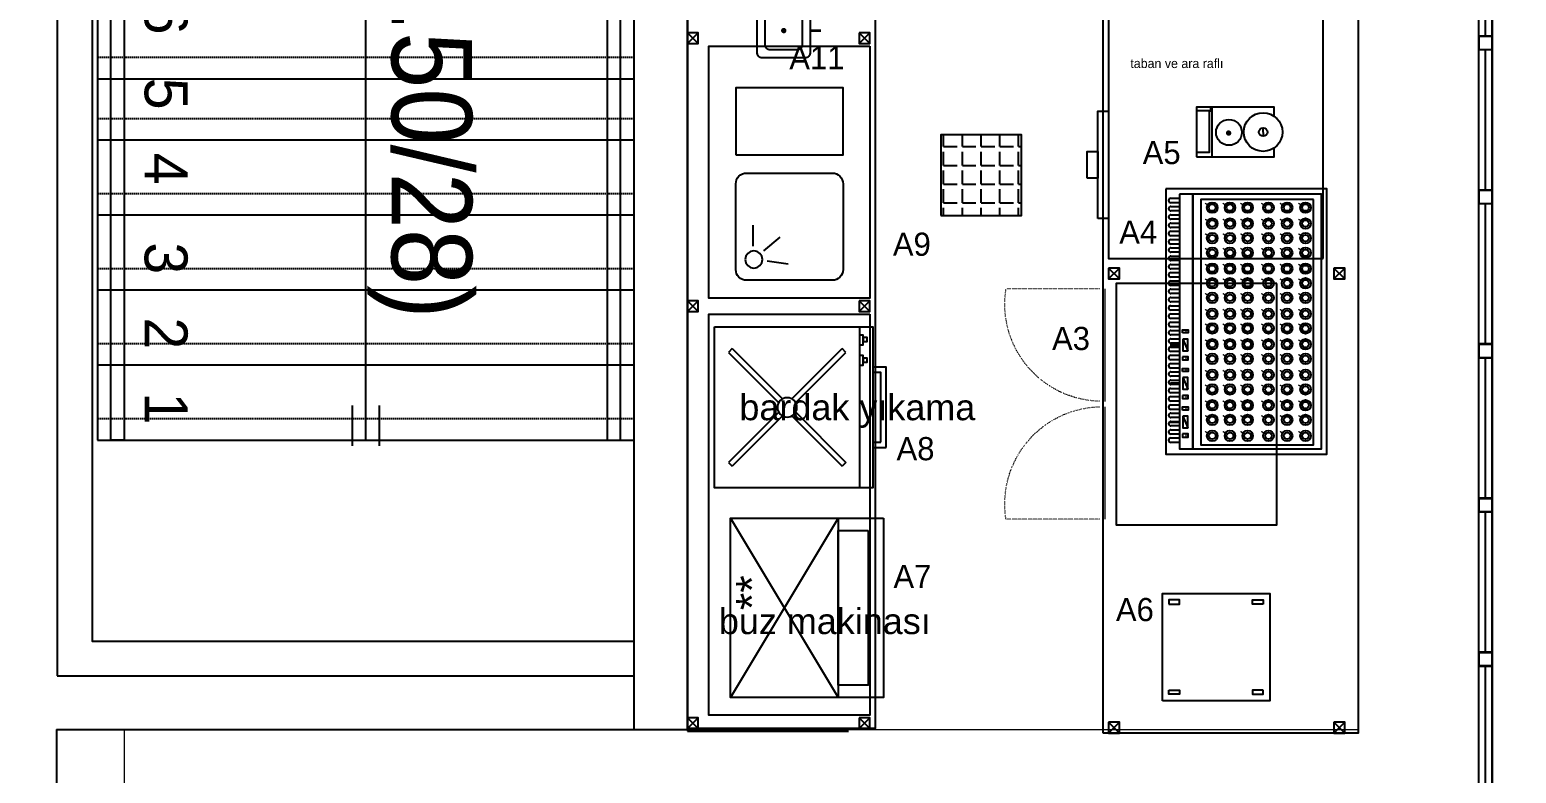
# Model space of a CAD drawing. Header units: millimetres. Extents: x 3465 to 16925, y -924 to 1134.
# Drawn here: x 8405 to 8959, y -269 to 9 of the extents above; entities that cross this region are included whole.
import ezdxf
from ezdxf.enums import TextEntityAlignment as Align
from ezdxf.lldxf.tags import DXFTag

# ---------------------------------------------------------------- set-up
doc = ezdxf.new("R2010")
doc.units = ezdxf.units.MM
for name, pattern in [('14.022_CEKIRDEKLER_SAFTLAR_+51.00$0$DASHED', [0.75, 0.5, -0.25]), ('14.022_CEKIRDEKLER_SAFTLAR_+51.00$0$DOT', [6.35, 0, -6.35]), ('14.022_PLAN_+51.00$0$DUZ', [0]), ('DOT', [0.25, 0, -0.25]), ('HIDDEN', [0.38, 0.25, -0.13])]:
    doc.linetypes.add(name, pattern=pattern)
for name, color, linetype in [('-DWG_ANA', 7, 'Continuous'), ('14.022_CEKIRDEKLER_SAFTLAR_+51.00$0$YPM_MRD', 224, 'Continuous'), ('14.022_CEKIRDEKLER_SAFTLAR_+51.00$0$YPM_MRD_GRNMYN', 232, '14.022_CEKIRDEKLER_SAFTLAR_+51.00$0$DASHED'), ('14.022_CEKIRDEKLER_SAFTLAR_+51.00$0$YPM_MRD_IZD', 251, 'Continuous'), ('14.022_CEKIRDEKLER_SAFTLAR_+51.00$0$YPM_MRD_KR', 22, 'Continuous'), ('14.022_CEKIRDEKLER_SAFTLAR_+51.00$0$YPM_MRD_SMB', 41, 'Continuous'), ('14.022_CEKIRDEKLER_SAFTLAR_+51.00$0$YPM_NTS_POZ_MRD', 41, 'Continuous'), ('14.022_CEKIRDEKLER_SAFTLAR_+51.00$0$YPM_NTS_POZ_MRD_200', 41, 'Continuous'), ('14.022_PLAN_+51.00$0$YPM_DGR_CM', 131, 'Continuous'), ('14.022_PLAN_+51.00$0$YPM_DVK_BAP', 33, 'Continuous'), ('14.022_PLAN_+51.00$0$YPM_DVR_GB 20cm', 56, 'Continuous'), ('14.022_PLAN_+51.00$0$YPM_GRN_1', 103, 'Continuous'), ('14.022_PLAN_+51.00$0$YPM_MRD', 224, 'Continuous'), ('Kıtc-002 Çizgi', 7, 'Continuous'), ('Kıtc-006 Yazı 001', 1, 'Continuous'), ('Kıtc-040 Detay', 7, 'Continuous'), ('S2000-002 Çizgi', 7, 'Continuous')]:
    doc.layers.add(name, color=color, linetype=linetype)
for name, color, linetype, lineweight in [('-DWG_DETAY1', 7, 'Continuous', 9), ('-DWG_DETAY4', 7, 'DOT', 18), ('ARK_AHŞAP', 45, 'Continuous', 15), ('gp_notlar', 6, 'Continuous', 35), ('tefriş', 45, 'Continuous', 18)]:
    doc.layers.add(name, color=color, linetype=linetype, lineweight=lineweight)
doc.styles.add('14.022_CEKIRDEKLER_SAFTLAR_+51.00$0$14.022_ÇEKİRDEKLER_ŞAFTLAR$0$YPM KAPI POZ 1-50', font='GOTHIC.TTF', dxfattribs={"height": 13})
doc.styles.add('14.022_CEKIRDEKLER_SAFTLAR_+51.00$0$OLCU IC', font='swissl.ttf', dxfattribs={"width": 0.8})
doc.styles.get("Standard").update_dxf_attribs({"font": 'arial.ttf'})
doc.styles.add('TAKSİM', font='GOTHIC.TTF', dxfattribs={"height": 20})
tags = doc.linetypes.add('DASHED', pattern=[19.05, 12.7, -6.35]).pattern_tags.tags
tags[6:7] = [DXFTag(74, 4), DXFTag(75, 0), DXFTag(340, '0'), DXFTag(46, 1.0), DXFTag(50, 0.0), DXFTag(44, 0.0), DXFTag(45, 0.0)]
tags[4:5] = [DXFTag(74, 4), DXFTag(75, 0), DXFTag(340, '0'), DXFTag(46, 1.0), DXFTag(50, 0.0), DXFTag(44, 0.0), DXFTag(45, 0.0)]

# ---------------------------------------------------------------- blocks, each defined once
blk = doc.blocks.new('14.022_CEKIRDEKLER_SAFTLAR_+51.00$0$M16_51.00 KOTU')
at = {"layer": '14.022_CEKIRDEKLER_SAFTLAR_+51.00$0$YPM_MRD'}
for p, q in [((-275, 669.7), (-275, 308)), ((-275, 308), (-75, 308))]:
    blk.add_line(p, q, dxfattribs=at)
for points in [[(-275, 549.7), (-275, 784), (-75, 784), (-75, 431.34)], [(-75, 784), (-75, 308)], [(-275, 756), (-75, 756)], [(-275, 728), (-75, 728)], [(-275, 700), (-75, 700)], [(-275, 672), (-75, 672)], [(-275, 644), (-230.49, 644)], [(-224.49, 644), (-75, 644)], [(-275, 616), (-181.99, 616)], [(-175.99, 616), (-75, 616)], [(-275, 588), (-75, 588)], [(-275, 560), (-75, 560)], [(-275, 532), (-75, 532)], [(-275, 504), (-75, 504)], [(-275, 476), (-75, 476)], [(-275, 442.81), (-75, 442.81)], [(-275, 420), (-75, 420)], [(-275, 392), (-75, 392)], [(-275, 364), (-75, 364)], [(-275, 336), (-75, 336)]]:
    blk.add_lwpolyline(points, dxfattribs=at)
at = {"layer": '14.022_CEKIRDEKLER_SAFTLAR_+51.00$0$YPM_MRD_GRNMYN'}
blk.add_line((-275, 316), (-75, 316), dxfattribs=at)
for points in [[(-275, 764), (-75, 764)], [(-275, 736), (-75, 736)], [(-275, 708), (-75, 708)], [(-275, 680), (-75, 680)], [(-224.49, 652), (-75, 652)], [(-275, 624), (-181.99, 624)], [(-275, 596), (-75, 596)], [(-275, 568), (-75, 568)], [(-275, 540), (-75, 540)], [(-275, 512), (-75, 512)], [(-275, 484), (-75, 484)], [(-275, 450.81), (-75, 450.81)], [(-275, 428), (-75, 428)], [(-275, 400), (-75, 400)], [(-275, 372), (-75, 372)], [(-275, 344), (-75, 344)]]:
    blk.add_lwpolyline(points, dxfattribs=at)
at = {"layer": '14.022_CEKIRDEKLER_SAFTLAR_+51.00$0$YPM_MRD_IZD', "linetype": '14.022_CEKIRDEKLER_SAFTLAR_+51.00$0$DOT', "ltscale": 0.05}
for points in [[(-275, 784), (-75, 784)], [(-80, 442.89), (-80, 557.11)]]:
    blk.add_lwpolyline(points, dxfattribs=at)
at = {"layer": '14.022_CEKIRDEKLER_SAFTLAR_+51.00$0$YPM_MRD_KR'}
for points in [[(-270, 552.58), (-270, 797), (-265, 797), (-265, 549.7)], [(-80, 557.11), (-80, 797), (-85, 797), (-85, 445.77)], [(-265, 663.92), (-265, 308), (-270, 308), (-270, 666.81)], [(-85, 560), (-85, 308), (-80, 308), (-80, 557.11)]]:
    blk.add_lwpolyline(points, dxfattribs=at)
at = {"layer": '14.022_CEKIRDEKLER_SAFTLAR_+51.00$0$YPM_MRD_SMB'}
for p, q in [((-179.87, 305.86, 0), (-179.87, 320.86, 0)), ((-169.87, 305.86, 0), (-169.87, 320.86, 0))]:
    blk.add_line(p, q, dxfattribs=at)
at = {"layer": '14.022_CEKIRDEKLER_SAFTLAR_+51.00$0$YPM_NTS_POZ_MRD'}
for points in [[(-175, 784), (-195, 756)], [(-175, 784), (-175, 497.74)], [(-175, 784), (-155, 756)], [(-175, 611.96), (-175, 308)]]:
    blk.add_lwpolyline(points, dxfattribs=at)
at = {"layer": '14.022_CEKIRDEKLER_SAFTLAR_+51.00$0$YPM_NTS_POZ_MRD_200', "style": '14.022_CEKIRDEKLER_SAFTLAR_+51.00$0$14.022_ÇEKİRDEKLER_ŞAFTLAR$0$YPM KAPI POZ 1-50'}
for s, p in [('18', (-257.4, 809.39)), ('17', (-257.4, 781.39)), ('16', (-257.4, 753.39)), ('15', (-257.4, 725.39)), ('14', (-257.4, 697.39)), ('13', (-257.4, 669.39)), ('12', (-257.4, 641.39)), ('11', (-257.4, 613.39)), ('10', (-257.4, 587.33)), ('9', (-257.4, 555.16)), ('8', (-257.4, 527.16)), ('7', (-257.4, 499.16)), ('6', (-257.4, 471.16)), ('5', (-257.4, 443.16)), ('4', (-257.4, 415.16)), ('3', (-257.4, 381.77)), ('2', (-257.4, 353.77)), ('1', (-257.4, 325.77))]:
    blk.add_text(s, height=16, rotation=270, dxfattribs=at).set_placement(p)
at = {"layer": '14.022_CEKIRDEKLER_SAFTLAR_+51.00$0$YPM_NTS_POZ_MRD_200', "style": '14.022_CEKIRDEKLER_SAFTLAR_+51.00$0$OLCU IC', "width": 0.9}
blk.add_text('M16 (18x17.50/28)', height=30, rotation=270, dxfattribs=at).set_placement((-165.33, 353.25), align=Align.RIGHT)
blk = doc.blocks.new('A$C1C4536AD')
at = {"layer": 'Kıtc-002 Çizgi'}
for points in [[(0, 29), (0, 0), (18.5, 0)], [(3.39, 29), (0, 29), (0, 26.84)], [(18.5, 26.95), (18.5, 29), (15.2, 29)], [(18.5, 0), (18.5, 29)], [(7.82, 24.81), (10.92, 24.88)], [(0, 5.79), (18.5, 5.79)], [(1.26, 0), (1.26, 4.77), (16.97, 4.77), (16.97, 0)]]:
    blk.add_lwpolyline(points, dxfattribs=at)
at = {"layer": 'Kıtc-002 Çizgi', "const_width": 1}
blk.add_lwpolyline([(9.18, 12.02, 1), (10.18, 12.02, 1)], format="xyb", close=True, dxfattribs=at)
at = {"layer": 'Kıtc-002 Çizgi'}
blk.add_lwpolyline([(0.33, 5.24), (1.35, 5.24), (1.35, 5.79), (0.33, 5.79)], close=True, dxfattribs=at)
for centre, radius in [((9.3, 24.88), 7.2), ((9.3, 24.88), 1.6), ((9.43, 12.15), 4.82)]:
    blk.add_circle(centre, radius, dxfattribs=at)
blk = doc.blocks.new('A$C30F503A4')
at = {"layer": 'Kıtc-002 Çizgi'}
for p, q in [((56.05, 6.26), (60.38, 8.18)), ((70.42, 6.26), (74.75, 8.18)), ((84.79, 6.26), (89.12, 8.18))]:
    blk.add_line(p, q, dxfattribs=at)
for points in [[(0, 0), (99, 0), (99, 60), (0, 60)], [(2, 10), (97, 10), (97, 58), (2, 58)], [(4, 55), (4, 13), (95.5, 13), (95.5, 55)], [(2, 5), (97, 5), (97, 10), (2, 10)], [(53.76, 6.14), (52.58, 6.14), (52.58, 8.24), (53.76, 8.24)], [(56.05, 6.26), (60.38, 6.26), (60.38, 8.18), (56.05, 8.18)], [(62.67, 6.14), (63.84, 6.14), (63.84, 8.24), (62.67, 8.24)], [(68.13, 6.14), (66.95, 6.14), (66.95, 8.24), (68.13, 8.24)], [(70.42, 6.26), (74.75, 6.26), (74.75, 8.18), (70.42, 8.18)], [(77.04, 6.14), (78.21, 6.14), (78.21, 8.24), (77.04, 8.24)], [(82.5, 6.14), (81.32, 6.14), (81.32, 8.24), (82.5, 8.24)], [(84.79, 6.26), (89.12, 6.26), (89.12, 8.18), (84.79, 8.18)], [(91.41, 6.14), (92.58, 6.14), (92.58, 8.24), (91.41, 8.24)]]:
    blk.add_lwpolyline(points, close=True, dxfattribs=at)
for points, const_width in [([(5.94, 50.33), (5.36, 49.38)], 0.5), ([(11.88, 50.33), (11.3, 49.38)], 0.5), ([(17.32, 50.33), (16.74, 49.38)], 0.5), ([(22.77, 50.33), (22.18, 49.38)], 0.5), ([(28.7, 50.33), (28.12, 49.38)], 0.5), ([(34.15, 50.33), (33.57, 49.38)], 0.5), ([(39.59, 50.33), (39.01, 49.38)], 0.5), ([(45.53, 50.33), (44.95, 49.38)], 0.5), ([(50.97, 50.33), (50.39, 49.38)], 0.5), ([(56.91, 50.33), (56.33, 49.38)], 0.5), ([(62.36, 50.33), (61.77, 49.38)], 0.5), ([(68.29, 50.33), (67.71, 49.38)], 0.5), ([(73.74, 50.33), (73.16, 49.38)], 0.5), ([(79.68, 50.33), (79.09, 49.38)], 0.5), ([(85.12, 50.33), (84.54, 49.38)], 0.5), ([(91.06, 50.33), (90.48, 49.38)], 0.5), ([(5.94, 43.43), (5.36, 42.49)], 0.5), ([(11.88, 43.43), (11.3, 42.49)], 0.5), ([(17.32, 43.43), (16.74, 42.49)], 0.5), ([(22.77, 43.43), (22.18, 42.49)], 0.5), ([(28.7, 43.43), (28.12, 42.49)], 0.5), ([(34.15, 43.43), (33.57, 42.49)], 0.5), ([(39.59, 43.43), (39.01, 42.49)], 0.5), ([(45.53, 43.43), (44.95, 42.49)], 0.5), ([(50.97, 43.43), (50.39, 42.49)], 0.5), ([(56.91, 43.43), (56.33, 42.49)], 0.5), ([(62.36, 43.43), (61.77, 42.49)], 0.5), ([(68.29, 43.43), (67.71, 42.49)], 0.5), ([(73.74, 43.43), (73.16, 42.49)], 0.5), ([(79.68, 43.43), (79.09, 42.49)], 0.5), ([(85.12, 43.43), (84.54, 42.49)], 0.5), ([(91.06, 43.43), (90.48, 42.49)], 0.5), ([(5.94, 36.51), (5.36, 35.56)], 0.5), ([(11.88, 36.51), (11.3, 35.56)], 0.5), ([(17.32, 36.51), (16.74, 35.56)], 0.5), ([(22.77, 36.51), (22.18, 35.56)], 0.5), ([(28.7, 36.51), (28.12, 35.56)], 0.5), ([(34.15, 36.51), (33.57, 35.56)], 0.5), ([(39.59, 36.51), (39.01, 35.56)], 0.5), ([(45.53, 36.51), (44.95, 35.56)], 0.5), ([(50.97, 36.51), (50.39, 35.56)], 0.5), ([(56.91, 36.51), (56.33, 35.56)], 0.5), ([(62.36, 36.51), (61.77, 35.56)], 0.5), ([(68.29, 36.51), (67.71, 35.56)], 0.5), ([(73.74, 36.51), (73.16, 35.56)], 0.5), ([(79.68, 36.51), (79.09, 35.56)], 0.5), ([(85.12, 36.51), (84.54, 35.56)], 0.5), ([(91.06, 36.51), (90.48, 35.56)], 0.5), ([(5.94, 28.73), (5.36, 27.78)], 0.5), ([(11.88, 28.73), (11.3, 27.78)], 0.5), ([(17.32, 28.73), (16.74, 27.78)], 0.5), ([(22.77, 28.73), (22.18, 27.78)], 0.5), ([(28.7, 28.73), (28.12, 27.78)], 0.5), ([(34.15, 28.73), (33.57, 27.78)], 0.5), ([(39.59, 28.73), (39.01, 27.78)], 0.5), ([(45.53, 28.73), (44.95, 27.78)], 0.5), ([(50.97, 28.73), (50.39, 27.78)], 0.5), ([(56.91, 28.73), (56.33, 27.78)], 0.5), ([(62.36, 28.73), (61.77, 27.78)], 0.5), ([(68.29, 28.73), (67.71, 27.78)], 0.5), ([(73.74, 28.73), (73.16, 27.78)], 0.5), ([(79.68, 28.73), (79.09, 27.78)], 0.5), ([(85.12, 28.73), (84.54, 27.78)], 0.5), ([(91.06, 28.73), (90.48, 27.78)], 0.5), ([(5.94, 22.14), (5.36, 21.19)], 0.5), ([(11.88, 22.14), (11.3, 21.19)], 0.5), ([(17.32, 22.14), (16.74, 21.19)], 0.5), ([(22.77, 22.14), (22.18, 21.19)], 0.5), ([(28.7, 22.14), (28.12, 21.19)], 0.5), ([(34.15, 22.14), (33.57, 21.19)], 0.5), ([(39.59, 22.14), (39.01, 21.19)], 0.5), ([(45.53, 22.14), (44.95, 21.19)], 0.5), ([(50.97, 22.14), (50.39, 21.19)], 0.5), ([(56.91, 22.14), (56.33, 21.19)], 0.5), ([(62.36, 22.14), (61.77, 21.19)], 0.5), ([(68.29, 22.14), (67.71, 21.19)], 0.5), ([(73.74, 22.14), (73.16, 21.19)], 0.5), ([(79.68, 22.14), (79.09, 21.19)], 0.5), ([(85.12, 22.14), (84.54, 21.19)], 0.5), ([(91.06, 22.14), (90.48, 21.19)], 0.5), ([(5.94, 15.54), (5.36, 14.59)], 0.5), ([(11.88, 15.54), (11.3, 14.59)], 0.5), ([(17.32, 15.54), (16.74, 14.59)], 0.5), ([(22.77, 15.54), (22.18, 14.59)], 0.5), ([(28.7, 15.54), (28.12, 14.59)], 0.5), ([(34.15, 15.54), (33.57, 14.59)], 0.5), ([(39.59, 15.54), (39.01, 14.59)], 0.5), ([(45.53, 15.54), (44.95, 14.59)], 0.5), ([(50.97, 15.54), (50.39, 14.59)], 0.5), ([(56.91, 15.54), (56.33, 14.59)], 0.5), ([(62.36, 15.54), (61.77, 14.59)], 0.5), ([(68.29, 15.54), (67.71, 14.59)], 0.5), ([(73.74, 15.54), (73.16, 14.59)], 0.5), ([(79.68, 15.54), (79.09, 14.59)], 0.5), ([(85.12, 15.54), (84.54, 14.59)], 0.5), ([(91.06, 15.54), (90.48, 14.59)], 0.5), ([(53.76, 7.5), (52.58, 7.5)], 0.5), ([(62.67, 7.5), (63.84, 7.5)], 0.5), ([(68.13, 7.5), (66.95, 7.5)], 0.5), ([(77.04, 7.5), (78.21, 7.5)], 0.5), ([(82.5, 7.5), (81.32, 7.5)], 0.5), ([(91.41, 7.5), (92.58, 7.5)], 0.5), ([(58.24, 5), (58.24, 1.5)], 1), ([(72.61, 5), (72.61, 1.5)], 1), ([(86.98, 5), (86.98, 1.5)], 1)]:
    blk.add_lwpolyline(points, dxfattribs=dict(at, const_width=const_width))
for points in [[(3.49, 1.85), (3.49, 5)], [(5.16, 5), (5.16, 1.85)], [(6.57, 1.85), (6.57, 5)], [(8.25, 5), (8.25, 1.85)], [(9.66, 1.85), (9.66, 5)], [(11.33, 5), (11.33, 1.85)], [(11.33, 5), (11.33, 1.85)], [(12.74, 1.85), (12.74, 5)], [(14.41, 5), (14.41, 1.85)], [(15.82, 1.85), (15.82, 5)], [(17.5, 5), (17.5, 1.85)], [(18.91, 1.85), (18.91, 5)], [(20.58, 5), (20.58, 1.85)], [(20.58, 5), (20.58, 1.85)], [(21.99, 1.85), (21.99, 5)], [(23.67, 5), (23.67, 1.85)], [(25.07, 1.85), (25.07, 5)], [(26.75, 5), (26.75, 1.85)], [(28.16, 1.85), (28.16, 5)], [(29.83, 5), (29.83, 1.85)], [(29.83, 5), (29.83, 1.85)], [(31.24, 1.85), (31.24, 5)], [(32.92, 5), (32.92, 1.85)], [(34.33, 1.85), (34.33, 5)], [(36, 5), (36, 1.85)], [(37.41, 1.85), (37.41, 5)], [(39.08, 5), (39.08, 1.85)], [(39.08, 5), (39.08, 1.85)], [(40.49, 1.85), (40.49, 5)], [(42.17, 5), (42.17, 1.85)], [(43.58, 1.85), (43.58, 5)], [(45.25, 5), (45.25, 1.85)], [(46.66, 1.85), (46.66, 5)], [(48.33, 5), (48.33, 1.85)], [(48.33, 5), (48.33, 1.85)], [(49.74, 1.85), (49.74, 5)], [(51.42, 5), (51.42, 1.85)], [(52.83, 1.85), (52.83, 5)], [(54.5, 5), (54.5, 1.85)], [(55.91, 1.85), (55.91, 5)], [(57.59, 5), (57.59, 1.85)], [(58.17, 5), (58.17, 1.85)], [(58.63, 5), (58.63, 1.85)], [(59, 1.85), (59, 5)], [(60.67, 5), (60.67, 1.85)], [(62.08, 1.85), (62.08, 5)], [(63.75, 5), (63.75, 1.85)], [(65.16, 1.85), (65.16, 5)], [(66.84, 5), (66.84, 1.85)], [(68.25, 1.85), (68.25, 5)], [(69.92, 5), (69.92, 1.85)], [(71.33, 1.85), (71.33, 5)], [(72.53, 5), (72.53, 1.85)], [(73, 5), (73, 1.85)], [(74.41, 1.85), (74.41, 5)], [(76.09, 5), (76.09, 1.85)], [(77.5, 1.85), (77.5, 5)], [(79.17, 5), (79.17, 1.85)], [(80.58, 1.85), (80.58, 5)], [(82.26, 5), (82.26, 1.85)], [(83.66, 1.85), (83.66, 5)], [(85.34, 5), (85.34, 1.85)], [(86.75, 1.85), (86.75, 5)], [(86.9, 5), (86.9, 1.85)], [(88.42, 5), (88.42, 1.85)], [(89.83, 1.85), (89.83, 5)], [(91.51, 5), (91.51, 1.85)], [(92.92, 1.85), (92.92, 5)], [(94.59, 5), (94.59, 1.85)]]:
    blk.add_lwpolyline(points, dxfattribs=at)
for centre, radius in [((7.01, 52.07), 1.98), ((7.01, 52.07), 1.24), ((12.95, 52.07), 1.98), ((12.95, 52.07), 1.24), ((18.39, 52.07), 1.98), ((18.39, 52.07), 1.24), ((23.83, 52.07), 1.98), ((23.83, 52.07), 1.24), ((29.77, 52.07), 1.98), ((29.77, 52.07), 1.24), ((35.22, 52.07), 1.98), ((35.22, 52.07), 1.24), ((40.66, 52.07), 1.98), ((40.66, 52.07), 1.24), ((46.6, 52.07), 1.98), ((46.6, 52.07), 1.24), ((52.04, 52.07), 1.98), ((52.04, 52.07), 1.24), ((57.98, 52.07), 1.98), ((57.98, 52.07), 1.24), ((63.42, 52.07), 1.98), ((63.42, 52.07), 1.24), ((69.36, 52.07), 1.98), ((69.36, 52.07), 1.24), ((74.81, 52.07), 1.98), ((74.81, 52.07), 1.24), ((80.74, 52.07), 1.98), ((80.74, 52.07), 1.24), ((86.19, 52.07), 1.98), ((86.19, 52.07), 1.24), ((92.13, 52.07), 1.98), ((92.13, 52.07), 1.24), ((7.01, 45.17), 1.98), ((7.01, 45.17), 1.24), ((12.95, 45.17), 1.98), ((12.95, 45.17), 1.24), ((18.39, 45.17), 1.98), ((18.39, 45.17), 1.24), ((23.83, 45.17), 1.98), ((23.83, 45.17), 1.24), ((29.77, 45.17), 1.98), ((29.77, 45.17), 1.24), ((35.22, 45.17), 1.98), ((35.22, 45.17), 1.24), ((40.66, 45.17), 1.98), ((40.66, 45.17), 1.24), ((46.6, 45.17), 1.98), ((46.6, 45.17), 1.24), ((52.04, 45.17), 1.98), ((52.04, 45.17), 1.24), ((57.98, 45.17), 1.98), ((57.98, 45.17), 1.24), ((63.42, 45.17), 1.98), ((63.42, 45.17), 1.24), ((69.36, 45.17), 1.98), ((69.36, 45.17), 1.24), ((74.81, 45.17), 1.98), ((74.81, 45.17), 1.24), ((80.74, 45.17), 1.98), ((80.74, 45.17), 1.24), ((86.19, 45.17), 1.98), ((86.19, 45.17), 1.24), ((92.13, 45.17), 1.98), ((92.13, 45.17), 1.24), ((7.01, 38.25), 1.98), ((7.01, 38.25), 1.24), ((12.95, 38.25), 1.98), ((12.95, 38.25), 1.24), ((18.39, 38.25), 1.98), ((18.39, 38.25), 1.24), ((23.83, 38.25), 1.98), ((23.83, 38.25), 1.24), ((29.77, 38.25), 1.98), ((29.77, 38.25), 1.24), ((35.22, 38.25), 1.98), ((35.22, 38.25), 1.24), ((40.66, 38.25), 1.98), ((40.66, 38.25), 1.24), ((46.6, 38.25), 1.98), ((46.6, 38.25), 1.24), ((52.04, 38.25), 1.98), ((52.04, 38.25), 1.24), ((57.98, 38.25), 1.98), ((57.98, 38.25), 1.24), ((63.42, 38.25), 1.98), ((63.42, 38.25), 1.24), ((69.36, 38.25), 1.98), ((69.36, 38.25), 1.24), ((74.81, 38.25), 1.98), ((74.81, 38.25), 1.24), ((80.74, 38.25), 1.98), ((80.74, 38.25), 1.24), ((86.19, 38.25), 1.98), ((86.19, 38.25), 1.24), ((92.13, 38.25), 1.98), ((92.13, 38.25), 1.24), ((7.01, 30.47), 1.98), ((7.01, 30.47), 1.24), ((12.95, 30.47), 1.98), ((12.95, 30.47), 1.24), ((18.39, 30.47), 1.98), ((18.39, 30.47), 1.24), ((23.83, 30.47), 1.98), ((23.83, 30.47), 1.24), ((29.77, 30.47), 1.98), ((29.77, 30.47), 1.24), ((35.22, 30.47), 1.98), ((35.22, 30.47), 1.24), ((40.66, 30.47), 1.98), ((40.66, 30.47), 1.24), ((46.6, 30.47), 1.98), ((46.6, 30.47), 1.24), ((52.04, 30.47), 1.98), ((52.04, 30.47), 1.24), ((57.98, 30.47), 1.98), ((57.98, 30.47), 1.24), ((63.42, 30.47), 1.98), ((63.42, 30.47), 1.24), ((69.36, 30.47), 1.98), ((69.36, 30.47), 1.24), ((74.81, 30.47), 1.98), ((74.81, 30.47), 1.24), ((80.74, 30.47), 1.98), ((80.74, 30.47), 1.24), ((86.19, 30.47), 1.98), ((86.19, 30.47), 1.24), ((92.13, 30.47), 1.98), ((92.13, 30.47), 1.24), ((7.01, 23.88), 1.98), ((7.01, 23.88), 1.24), ((12.95, 23.88), 1.98), ((12.95, 23.88), 1.24), ((18.39, 23.88), 1.98), ((18.39, 23.88), 1.24), ((23.83, 23.88), 1.98), ((23.83, 23.88), 1.24), ((29.77, 23.88), 1.98), ((29.77, 23.88), 1.24), ((35.22, 23.88), 1.98), ((35.22, 23.88), 1.24), ((40.66, 23.88), 1.98), ((40.66, 23.88), 1.24), ((46.6, 23.88), 1.98), ((46.6, 23.88), 1.24), ((52.04, 23.88), 1.98), ((52.04, 23.88), 1.24), ((57.98, 23.88), 1.98), ((57.98, 23.88), 1.24), ((63.42, 23.88), 1.98), ((63.42, 23.88), 1.24), ((69.36, 23.88), 1.98), ((69.36, 23.88), 1.24), ((74.81, 23.88), 1.98), ((74.81, 23.88), 1.24), ((80.74, 23.88), 1.98), ((80.74, 23.88), 1.24), ((86.19, 23.88), 1.98), ((86.19, 23.88), 1.24), ((92.13, 23.88), 1.98), ((92.13, 23.88), 1.24), ((7.01, 17.28), 1.98), ((7.01, 17.28), 1.24), ((12.95, 17.28), 1.98), ((12.95, 17.28), 1.24), ((18.39, 17.28), 1.98), ((18.39, 17.28), 1.24), ((23.83, 17.28), 1.98), ((23.83, 17.28), 1.24), ((29.77, 17.28), 1.98), ((29.77, 17.28), 1.24), ((35.22, 17.28), 1.98), ((35.22, 17.28), 1.24), ((40.66, 17.28), 1.98), ((40.66, 17.28), 1.24), ((46.6, 17.28), 1.98), ((46.6, 17.28), 1.24), ((52.04, 17.28), 1.98), ((52.04, 17.28), 1.24), ((57.98, 17.28), 1.98), ((57.98, 17.28), 1.24), ((63.42, 17.28), 1.98), ((63.42, 17.28), 1.24), ((69.36, 17.28), 1.98), ((69.36, 17.28), 1.24), ((74.81, 17.28), 1.98), ((74.81, 17.28), 1.24), ((80.74, 17.28), 1.98), ((80.74, 17.28), 1.24), ((86.19, 17.28), 1.98), ((86.19, 17.28), 1.24), ((92.13, 17.28), 1.98), ((92.13, 17.28), 1.24)]:
    blk.add_circle(centre, radius, dxfattribs=at)
for centre in [(4.33, 1.85), (7.41, 1.85), (10.49, 1.85), (10.49, 1.85), (13.58, 1.85), (16.66, 1.85), (19.74, 1.85), (19.74, 1.85), (22.83, 1.85), (25.91, 1.85), (29, 1.85), (29, 1.85), (32.08, 1.85), (35.16, 1.85), (38.25, 1.85), (38.25, 1.85), (41.33, 1.85), (44.41, 1.85), (47.5, 1.85), (47.5, 1.85), (50.58, 1.85), (53.66, 1.85), (56.75, 1.85), (59.83, 1.85), (62.92, 1.85), (66, 1.85), (69.08, 1.85), (72.17, 1.85), (75.25, 1.85), (78.33, 1.85), (81.42, 1.85), (84.5, 1.85), (87.59, 1.85), (90.67, 1.85), (93.75, 1.85)]:
    blk.add_arc(centre, 0.837, 180, 0, dxfattribs=at)
blk = doc.blocks.new('A$C14D17327')
at = {"layer": 'Kıtc-002 Çizgi', "color": 1, "elevation": 0}
blk.add_lwpolyline([(0, 4), (4, 4), (4, 0), (0, 0)], close=True, dxfattribs=at)
for points in [[(0, 4), (4, 0)], [(0, 0), (4, 4)]]:
    blk.add_lwpolyline(points, dxfattribs=at)
blk = doc.blocks.new('A$C470016F2')
at = {"layer": 'Kıtc-002 Çizgi'}
for points in [[(25, 8), (15, 8), (15, 4), (25, 4)], [(40, 4), (0, 4), (0, 0), (40, 0)]]:
    blk.add_lwpolyline(points, close=True, dxfattribs=at)
blk = doc.blocks.new('A$C72A034B9')
at = {"layer": 'Kıtc-002 Çizgi'}
for p, q in [((11.66, 32.76, 0), (19.47, 33.87, 0)), ((10.43, 28.95, 0), (16.53, 23.94, 0)), ((6.52, 27.29, 0), (6.52, 19.4, 0))]:
    blk.add_line(p, q, dxfattribs=at)
at = {"layer": 'Kıtc-002 Çizgi', "elevation": 0}
blk.add_lwpolyline([(4, 0), (36, 0, 0.414214), (40, 4), (40, 36, 0.414214), (36, 40), (4, 40, 0.414214), (0, 36), (0, 4, 0.414214)], format="xyb", close=True, dxfattribs=at)
at = {"layer": 'Kıtc-002 Çizgi'}
blk.add_circle((6.71, 32.26, 0), 3.19, dxfattribs=at)
blk = doc.blocks.new('A$C0D0247C1')
at = {"layer": 'Kıtc-002 Çizgi'}
for points in [[(2, 0), (18, 0, 0.414214), (20, 2), (20, 18, 0.414214), (18, 20), (2, 20, 0.414214), (0, 18), (0, 2, 0.414214)], [(5, 3), (15, 3, 0.414214), (17, 5), (17, 15, 0.414214), (15, 17), (5, 17, 0.414214), (3, 15), (3, 5, 0.414214)]]:
    blk.add_lwpolyline(points, format="xyb", close=True, dxfattribs=at)
at = {"layer": 'Kıtc-002 Çizgi', "const_width": 1}
blk.add_lwpolyline([(9.53, 10.08, 1), (10.53, 10.08, 1)], format="xyb", close=True, dxfattribs=at)
blk.add_lwpolyline([(20, 10), (23.95, 10)], dxfattribs=at)
blk = doc.blocks.new('A$C4BA16D23')
at = {"layer": 'S2000-002 Çizgi'}
for points in [[(0, 57), (66.92, 16.91)], [(0, 16.91), (66.92, 57)], [(0, 16.91), (66.92, 16.91)]]:
    blk.add_lwpolyline(points, dxfattribs=at)
for points in [[(0, 0), (66.92, 0), (66.92, 57), (0, 57)], [(4.59, 5.64), (62.33, 5.64), (62.33, 16.91), (4.59, 16.91)]]:
    blk.add_lwpolyline(points, close=True, dxfattribs=at)
blk.add_text('**', height=12, dxfattribs=at).set_placement((21.33, 43.01))
blk = doc.blocks.new('A$C521B02A0')
at = {"layer": 'S2000-002 Çizgi'}
blk.add_line((6.65, 10), (10.64, 10), dxfattribs=at)
for points in [[(0, 64), (0, 10), (60, 10), (60, 64)], [(0, 64), (0, 5), (60, 5), (60, 64)], [(3, 10), (6.65, 10), (6.65, 8.54), (3, 8.54)], [(3.97, 8.54), (5.43, 8.54), (5.43, 7.08), (3.97, 7.08)], [(10.64, 10), (14.29, 10), (14.29, 8.54), (10.64, 8.54)], [(11.61, 8.54), (13.07, 8.54), (13.07, 7.08), (11.61, 7.08)], [(45, 0), (15, 0), (15, 5), (45, 5)], [(43, 2), (17, 2), (17, 5), (43, 5)]]:
    blk.add_lwpolyline(points, close=True, dxfattribs=at)
at = {"layer": 'S2000-002 Çizgi', "linetype": 'DASHED'}
for points in [[(8.08, 57.42), (9.49, 58.84)], [(8.08, 57.42), (26.83, 38.67)], [(9.49, 58.84), (28.24, 40.09)], [(31.86, 40.19), (50.51, 58.84)], [(33.27, 38.77), (51.92, 57.42)], [(50.51, 58.84), (51.92, 57.42)], [(26.73, 35.06), (8.08, 16.41)], [(28.14, 33.64), (9.49, 15)], [(31.76, 33.74), (50.51, 15)], [(33.17, 35.16), (51.92, 16.41)], [(9.49, 15), (8.08, 16.41)], [(50.51, 15), (51.92, 16.41)]]:
    blk.add_lwpolyline(points, dxfattribs=at)
blk.add_circle((30, 36.92), 3.63, dxfattribs=at)
blk = doc.blocks.new('A$C7C0A4157')
at = {"layer": 'Kıtc-002 Çizgi'}
for points in [[(50, 50), (0, 50), (0, 0), (50, 0)], [(5, 47), (5, 42), (3, 42), (3, 47)], [(45, 47), (45, 42), (47, 42), (47, 47)], [(5, 3), (5, 8), (3, 8), (3, 3)], [(45, 3), (45, 8), (47, 8), (47, 3)]]:
    blk.add_lwpolyline(points, close=True, dxfattribs=at)
blk = doc.blocks.new('A$C39462D4E')
at = {"layer": '-DWG_ANA', "color": 0}
blk.add_lwpolyline([(0, 90), (60, 90), (60, 0), (0, 0)], close=True, dxfattribs=at)
at = {"layer": '-DWG_DETAY1', "color": 0}
for p, q in [((64, 46), (64, 88)), ((64, 2), (64, 44))]:
    blk.add_line(p, q, dxfattribs=at)
at = {"layer": '-DWG_DETAY4', "color": 0}
for points in [[(66, 88), (101, 88, -0.454885), (66, 46.03, -0.414214)], [(66, 2), (101, 2, 0.454885), (66, 43.97, 0.414214)]]:
    blk.add_lwpolyline(points, format="xyb", dxfattribs=at)

msp = doc.modelspace()

# ---------------------------------------------------------------- hatches: boundary and pattern name
h = msp.add_hatch()
h.set_pattern_fill('ANGLE', color=256)
h.set_pattern_definition([(0, (0, 0), (0, 6.985), [5.08, -1.905]), (90, (0, 0), (-6.985, 4e-16), [5.08, -1.905])])
h.paths.add_polyline_path([(8774.241, -30.581), (8744.241, -30.581), (8744.241, -60.581), (8774.241, -60.581)])

# ---------------------------------------------------------------- linework, layer by layer
for points in [[(8667.75, -38.022), (8707.75, -38.022), (8707.75, -13.022), (8667.75, -13.022)], [(8744.241, -60.581), (8774.241, -60.581), (8774.241, -30.581), (8744.241, -30.581)]]:
    msp.add_lwpolyline(points, close=True)
at = {"layer": '14.022_PLAN_+51.00$0$YPM_DGR_CM'}
for p, q in [((8649.75, 262.968), (8649.75, -253.007)), ((8947.25, 6.324), (8947.25, 58.824)), ((8947.25, -51.176), (8947.25, 1.324)), ((8947.25, -108.676), (8947.25, -56.176)), ((8947.25, -166.176), (8947.25, -113.676)), ((8947.25, -223.676), (8947.25, -171.176)), ((8947.25, -281.176), (8947.25, -228.676)), ((8649.75, -253.007), (8709.75, -253.007))]:
    msp.add_line(p, q, dxfattribs=at)
for points in [[(8944.75, 6.324), (8944.75, 63.824), (8949.75, 63.824), (8949.75, 6.324)], [(8944.75, -51.176), (8944.75, 6.324), (8949.75, 6.324), (8949.75, -51.176)], [(8944.75, 6.324), (8944.75, 1.324), (8949.75, 1.324), (8949.75, 6.324)], [(8944.75, -108.676), (8944.75, -51.176), (8949.75, -51.176), (8949.75, -108.676)], [(8944.75, -51.176), (8944.75, -56.176), (8949.75, -56.176), (8949.75, -51.176)], [(8944.75, -108.529), (8944.75, -113.529), (8949.75, -113.529), (8949.75, -108.529)], [(8944.75, -166.176), (8944.75, -108.676), (8949.75, -108.676), (8949.75, -166.176)], [(8944.75, -108.676), (8944.75, -113.676), (8949.75, -113.676), (8949.75, -108.676)], [(8944.75, -166.029), (8944.75, -171.029), (8949.75, -171.029), (8949.75, -166.029)], [(8944.75, -223.676), (8944.75, -166.176), (8949.75, -166.176), (8949.75, -223.676)], [(8944.75, -166.176), (8944.75, -171.176), (8949.75, -171.176), (8949.75, -166.176)], [(8944.75, -223.529), (8944.75, -228.529), (8949.75, -228.529), (8949.75, -223.529)], [(8944.75, -281.176), (8944.75, -223.676), (8949.75, -223.676), (8949.75, -281.176)], [(8944.75, -223.676), (8944.75, -228.676), (8949.75, -228.676), (8949.75, -223.676)]]:
    msp.add_lwpolyline(points, close=True, dxfattribs=at)
at = {"layer": '14.022_PLAN_+51.00$0$YPM_DVK_BAP', "linetype": '14.022_PLAN_+51.00$0$DUZ'}
msp.add_lwpolyline([(7926.194, 732.491), (8427.75, 517.538), (8427.75, -219.356), (8629.75, -219.356)], dxfattribs=at)
at = {"layer": '14.022_PLAN_+51.00$0$YPM_DVR_GB 20cm'}
for p, q in [((8414.75, 508.966), (8414.75, -232.356)), ((8649.75, 263.618), (8649.75, -252.356)), ((8649.75, 262.968), (8649.75, -253.007)), ((8629.75, 243.618), (8629.75, -252.356)), ((8414.75, -232.356), (8629.75, -232.356)), ((8414.438, -252.356), (8649.75, -252.356))]:
    msp.add_line(p, q, dxfattribs=at)
msp.add_lwpolyline([(8414.438, -252.356), (8414.438, -481.382), (8709.75, -481.382)], dxfattribs=at)
at = {"layer": '14.022_PLAN_+51.00$0$YPM_GRN_1', "linetype": 'HIDDEN', "ltscale": 100}
msp.add_lwpolyline([(8709.75, 382.537), (8949.75, 279.68), (8949.75, -561.382), (8709.75, -561.382)], dxfattribs=at)
at = {"layer": '14.022_PLAN_+51.00$0$YPM_MRD'}
msp.add_lwpolyline([(8949.75, 293.824), (9214.75, 293.824), (9214.75, -561.382), (8949.75, -561.382)], close=True, dxfattribs=at)
at = {"layer": 'ARK_AHŞAP'}
msp.add_line((8649.75, -252.356), (8899.75, -252.356), dxfattribs=at)
msp.add_lwpolyline([(8414.438, -252.356), (8439.724, -252.356), (8439.724, -481.382), (8414.438, -481.382)], close=True, dxfattribs=at)
at = {"layer": 'S2000-002 Çizgi', "color": 42}
for points in [[(8804.75, -253.68), (8804.75, 296.32)], [(8804.75, 296.32), (8899.75, 296.32), (8899.75, -253.68), (8804.75, -253.68)]]:
    msp.add_lwpolyline(points, dxfattribs=at)
msp.add_lwpolyline([(8719.75, 262.968), (8719.75, -252.032), (8649.75, -252.032), (8649.75, 262.968)], close=True, dxfattribs=at)
at = {"layer": 'S2000-002 Çizgi'}
for points in [[(8886.75, -76.68), (8886.75, 70.32), (8806.75, 70.32), (8806.75, -76.68)], [(8717.75, 2.534), (8717.75, -91.466), (8657.75, -91.466), (8657.75, 2.534)], [(8717.75, -97.466), (8717.75, -247.032), (8657.75, -247.032), (8657.75, -97.466)]]:
    msp.add_lwpolyline(points, close=True, dxfattribs=at)
at = {"layer": 'tefriş'}
msp.add_line((8719.75, -252.032), (8649.75, -252.032), dxfattribs=at)

# ---------------------------------------------------------------- block references
at = {"xscale": -1, "rotation": 90}
msp.add_blockref('A$C470016F2', (8806.75, -21.68), dxfattribs=at)
at = {"layer": '14.022_CEKIRDEKLER_SAFTLAR_+51.00$0$YPM_MRD'}
msp.add_blockref('14.022_CEKIRDEKLER_SAFTLAR_+51.00$0$M16_51.00 KOTU', (8704.75, -452.382), dxfattribs=at)
at = {"layer": 'gp_notlar', "ltscale": 50, "xscale": -0.8, "yscale": 0.8, "zscale": 0.8, "rotation": 90}
msp.add_blockref('A$C7C0A4157', (8866.803, -201.628), dxfattribs=at)
at = {"layer": 'Kıtc-002 Çizgi'}
msp.add_blockref('A$C0D0247C1', (8675.589, -1.721), dxfattribs=at)
at = {"layer": 'Kıtc-002 Çizgi', "rotation": 270}
for name, p in [('A$C1C4536AD', (8839.455, -20.18)), ('A$C30F503A4', (8828.102, -50.68))]:
    msp.add_blockref(name, p, dxfattribs=at)
at = {"layer": 'Kıtc-040 Detay', "xscale": -1, "rotation": 90}
for p in [(8653.75, 7.534, 0), (8717.75, 7.534, 0), (8810.75, -80.275, 0), (8894.75, -80.275, 0), (8653.75, -92.466, 0), (8717.75, -92.466, 0), (8653.75, -248.032, 0), (8717.75, -248.032, 0), (8810.75, -249.68, 0), (8894.75, -249.68, 0)]:
    msp.add_blockref('A$C14D17327', p, dxfattribs=at)
at = {"layer": 'Kıtc-040 Detay', "xscale": -1}
msp.add_blockref('A$C39462D4E', (8869.489, -175.948), dxfattribs=at)
at = {"layer": 'S2000-002 Çizgi', "xscale": -1}
for name, p, rotation in [('A$C72A034B9', (8667.75, -44.786, 0), 180), ('A$C521B02A0', (8723.827, -102.202), 90), ('A$C4BA16D23', (8722.792, -173.482), 90)]:
    msp.add_blockref(name, p, dxfattribs=dict(at, rotation=rotation))

# ---------------------------------------------------------------- texts
at = {"style": 'TAKSİM'}
for s, height, p in [('A11', 8.64, (8697.97, -6.08)), ('taban ve ara raflı', 3.456, (8832.189, -5.609)), ('A5', 8.64, (8826.512, -41.445)), ('A4', 8.64, (8817.77, -71.127)), ('A9', 8.64, (8733.373, -75.643)), ('A3', 8.64, (8792.706, -110.808)), ('A8', 8.64, (8734.746, -151.919)), ('A7', 8.64, (8733.596, -199.572)), ('A6', 8.64, (8816.522, -211.938))]:
    msp.add_text(s, height=height, dxfattribs=at).set_placement(p, align=Align.CENTER)
at = {"layer": 'Kıtc-006 Yazı 001'}
for s, p in [('bardak yıkama', (8669.081, -136.975)), ('buz makinası', (8661.436, -216.777))]:
    msp.add_text(s, height=9.6, dxfattribs=at).set_placement(p)

doc.saveas('drawing.dxf')
